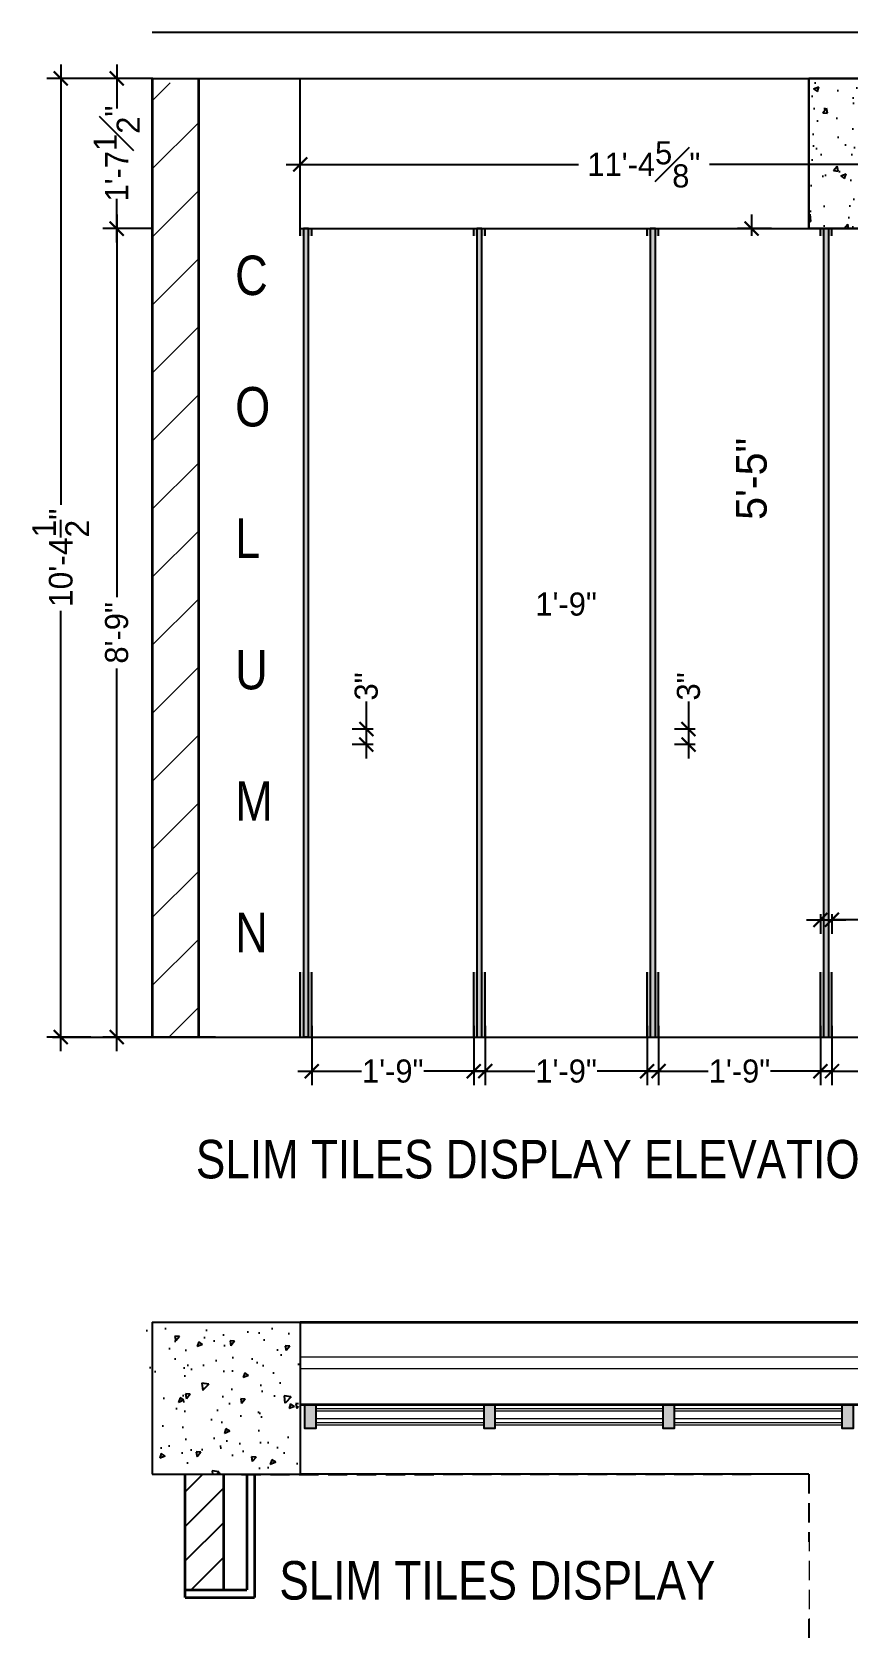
# Model space of a CAD drawing. Header units: inches. Extents: x -137722 to 81594, y -22256 to -1207.
# Drawn here: x -61952.1 to -61846.1, y -2160.4 to -1950.7 of the extents above; entities that cross this region are included whole.
import ezdxf

# ---------------------------------------------------------------- set-up
doc = ezdxf.new("R2010")
doc.units = ezdxf.units.IN
doc.header["$LTSCALE"] = 0.05
doc.header["$MEASUREMENT"] = 0
doc.header["$PDMODE"] = 3
doc.header["$PDSIZE"] = -4
doc.linetypes.add('A2-XREF-115_FURN$0$HIDDEN', pattern=[0.375, 0.25, -0.125])
doc.linetypes.add('DASHED2', pattern=[0.375, 0.25, -0.125])
doc.layers.get('Defpoints').update_dxf_attribs({"linetype": 'DASHED2'})
for name, color, linetype in [('00 floor', 7, 'Continuous'), ('beam', 7, 'Continuous'), ('Civil Dimension - Text', 7, 'Continuous'), ('Flooring Hatch', 251, 'Continuous'), ('text', 176, 'Continuous'), ('Vector Graphics', 7, 'Continuous')]:
    doc.layers.add(name, color=color, linetype=linetype)
doc.layers.add('FURNITURE', color=36, linetype='Continuous', lineweight=18)
doc.layers.add('WALL', color=7, linetype='Continuous', lineweight=35)
doc.styles.add('4MMOF3-8', font='ARIALN.TTF', dxfattribs={"height": 5.12})
doc.styles.add('9-128OF1-4', font='stylu.ttf')
doc.dimstyles.new('DIM 1-4', dxfattribs={"dimtxt": 3.0792, "dimasz": 1.82, "dimexe": 1.82, "dimexo": 0, "dimgap": 0.09, "dimtad": 0, "dimzin": 0, "dimdsep": 46, "dimlunit": 4, "dimtxsty": '9-128OF1-4', "dimblk": 'ARCHTICK', "dimcen": 1.8125, "dimdle": 1.82, "dimclrd": 8, "dimclre": 8, "dimadec": 0, "dimazin": 0, "dimtfac": 1, "dimtofl": 0, "dimtmove": 0, "dimatfit": 3, "dimldrblk": 'OPEN90', "dimfxl": 1, "dimtolj": 1, "dimtzin": 0, "dimlwd": -1, "dimarcsym": 0})

# ---------------------------------------------------------------- blocks, each defined once
blk = doc.blocks.new('_ArchTick')
at = {"color": 0, "const_width": 0.15}
blk.add_lwpolyline([(-0.5, -0.5), (0.5, 0.5)], dxfattribs=at)
blk = doc.blocks.new('*D434')
at = {"layer": 'Civil Dimension - Text', "color": 8, "lineweight": -2, "ltscale": 50, "transparency": 16777216}
for p, q in [((-61893.18, -2022.22), (-61893.18, -2026.79)), ((-61872.15, -2022.22), (-61872.15, -2026.79))]:
    blk.add_line(p, q, dxfattribs=at)
at = {"layer": 'Civil Dimension - Text', "color": 8, "ltscale": 50, "transparency": 16777216}
for p, q in [((-61895, -2024.97), (-61886.72, -2024.97)), ((-61870.33, -2024.97), (-61878.62, -2024.97))]:
    blk.add_line(p, q, dxfattribs=at)
at = {"layer": 'Defpoints', "color": 0, "ltscale": 50, "transparency": 16777216}
for p in [(-61893.18, -2022.22), (-61872.15, -2022.22), (-61893.18, -2024.97)]:
    blk.add_point(p, dxfattribs=at)
at = {"layer": 'Civil Dimension - Text', "color": 8, "ltscale": 50, "transparency": 16777216, "xscale": 1.82, "yscale": 1.82, "zscale": 1.82, "rotation": 180}
blk.add_blockref('_ArchTick', (-61893.18, -2024.97), dxfattribs=at)
at = {"layer": 'Civil Dimension - Text', "color": 8, "ltscale": 50, "transparency": 16777216, "xscale": 1.82, "yscale": 1.82, "zscale": 1.82}
blk.add_blockref('_ArchTick', (-61872.15, -2024.97), dxfattribs=at)
at = {"layer": 'Civil Dimension - Text', "color": 0, "ltscale": 50, "transparency": 16777216, "insert": (-61882.67, -2024.97), "char_height": 3, "attachment_point": 5, "style": '9-128OF1-4'}
blk.add_mtext('\\A1;1\'-9"', dxfattribs=at)
blk = doc.blocks.new('_Open90')
at = {"color": 0, "linetype": 'ByBlock', "lineweight": -2}
for p, q in [((0, 0), (-1, 0)), ((-0.5, 0.5), (0, 0)), ((0, 0), (-0.5, -0.5))]:
    blk.add_line(p, q, dxfattribs=at)
blk = doc.blocks.new('*D435')
at = {"layer": 'Civil Dimension - Text', "color": 8, "ltscale": 50, "transparency": 16777216}
for p, q in [((-61858.58, -1974.37), (-61858.58, -2002.69)), ((-61858.58, -2043.01), (-61858.58, -2014.69))]:
    blk.add_line(p, q, dxfattribs=at)
at = {"layer": 'Civil Dimension - Text', "color": 8, "lineweight": -2, "ltscale": 50, "transparency": 16777216}
for p, q in [((-61855.98, -1976.19), (-61860.4, -1976.19)), ((-61855.82, -2041.19), (-61860.4, -2041.19))]:
    blk.add_line(p, q, dxfattribs=at)
at = {"layer": 'Defpoints', "color": 0, "ltscale": 50, "transparency": 16777216}
for p in [(-61858.58, -1976.19), (-61855.98, -1976.19), (-61855.82, -2041.19)]:
    blk.add_point(p, dxfattribs=at)
at = {"layer": 'Civil Dimension - Text', "color": 8, "ltscale": 50, "transparency": 16777216, "xscale": 1.82, "yscale": 1.82, "zscale": 1.82}
for p, rotation in [((-61858.58, -1976.19), 90), ((-61858.58, -2041.19), 270)]:
    blk.add_blockref('_ArchTick', p, dxfattribs=dict(at, rotation=rotation))
at = {"layer": 'Civil Dimension - Text', "color": 0, "ltscale": 50, "transparency": 16777216, "insert": (-61858.58, -2008.69), "char_height": 4, "attachment_point": 5, "rotation": 90, "style": '9-128OF1-4'}
blk.add_mtext('\\A1;5\'-5"', dxfattribs=at)
blk = doc.blocks.new('adwawd')
at = {"layer": 'Flooring Hatch', "ltscale": 50, "true_color": 0xcd6928, "transparency": 33554687}
h = blk.add_hatch(color=32, dxfattribs=at)
h.dxf.hatch_style = 1
h.paths.add_polyline_path([(-77941.34, -7094.04), (-77946.01, -7099.05), (-77941.34, -7095.73), (-77936.68, -7099.05)])
at = {"layer": 'Civil Dimension - Text', "color": 2, "ltscale": 50}
for p, q in [((-77941.34, -7094.04), (-77946.01, -7099.05)), ((-77946.01, -7099.05), (-77941.34, -7095.73)), ((-77941.34, -7094.04), (-77936.68, -7099.05)), ((-77936.68, -7099.05), (-77941.34, -7095.73))]:
    blk.add_line(p, q, dxfattribs=at)
blk = doc.blocks.new('*D437')
at = {"layer": 'Civil Dimension - Text', "color": 8, "lineweight": -2, "ltscale": 50, "transparency": 16777216}
for p, q in [((-61893.18, -2079.72), (-61893.18, -2087.44)), ((-61872.15, -2079.72), (-61872.15, -2087.44))]:
    blk.add_line(p, q, dxfattribs=at)
at = {"layer": 'Civil Dimension - Text', "color": 8, "ltscale": 50, "transparency": 16777216}
for p, q in [((-61895, -2085.62), (-61886.72, -2085.62)), ((-61870.33, -2085.62), (-61878.62, -2085.62))]:
    blk.add_line(p, q, dxfattribs=at)
at = {"layer": 'Defpoints', "color": 0, "ltscale": 50, "transparency": 16777216}
for p in [(-61893.18, -2079.72), (-61872.15, -2079.72), (-61893.18, -2085.62)]:
    blk.add_point(p, dxfattribs=at)
at = {"layer": 'Civil Dimension - Text', "color": 8, "ltscale": 50, "transparency": 16777216, "xscale": 1.82, "yscale": 1.82, "zscale": 1.82, "rotation": 180}
blk.add_blockref('_ArchTick', (-61893.18, -2085.62), dxfattribs=at)
at = {"layer": 'Civil Dimension - Text', "color": 8, "ltscale": 50, "transparency": 16777216, "xscale": 1.82, "yscale": 1.82, "zscale": 1.82}
blk.add_blockref('_ArchTick', (-61872.15, -2085.62), dxfattribs=at)
at = {"layer": 'Civil Dimension - Text', "color": 0, "ltscale": 50, "transparency": 16777216, "insert": (-61882.67, -2085.62), "char_height": 3, "attachment_point": 5, "style": '9-128OF1-4'}
blk.add_mtext('\\A1;1\'-9"', dxfattribs=at)
blk = doc.blocks.new('*D438')
at = {"layer": 'Civil Dimension - Text', "color": 8, "lineweight": -2, "ltscale": 50, "transparency": 16777216}
for p, q in [((-61915.72, -2079.72), (-61915.72, -2087.44)), ((-61894.68, -2079.72), (-61894.68, -2087.44))]:
    blk.add_line(p, q, dxfattribs=at)
at = {"layer": 'Civil Dimension - Text', "color": 8, "ltscale": 50, "transparency": 16777216}
for p, q in [((-61917.54, -2085.62), (-61909.25, -2085.62)), ((-61892.86, -2085.62), (-61901.15, -2085.62))]:
    blk.add_line(p, q, dxfattribs=at)
at = {"layer": 'Defpoints', "color": 0, "ltscale": 50, "transparency": 16777216}
for p in [(-61915.72, -2079.72), (-61894.68, -2079.72), (-61915.72, -2085.62)]:
    blk.add_point(p, dxfattribs=at)
at = {"layer": 'Civil Dimension - Text', "color": 8, "ltscale": 50, "transparency": 16777216, "xscale": 1.82, "yscale": 1.82, "zscale": 1.82, "rotation": 180}
blk.add_blockref('_ArchTick', (-61915.72, -2085.62), dxfattribs=at)
at = {"layer": 'Civil Dimension - Text', "color": 8, "ltscale": 50, "transparency": 16777216, "xscale": 1.82, "yscale": 1.82, "zscale": 1.82}
blk.add_blockref('_ArchTick', (-61894.68, -2085.62), dxfattribs=at)
at = {"layer": 'Civil Dimension - Text', "color": 0, "ltscale": 50, "transparency": 16777216, "insert": (-61905.2, -2085.62), "char_height": 3, "attachment_point": 5, "style": '9-128OF1-4'}
blk.add_mtext('\\A1;1\'-9"', dxfattribs=at)
blk = doc.blocks.new('*D439')
at = {"layer": 'Civil Dimension - Text', "color": 8, "lineweight": -2, "ltscale": 50, "transparency": 16777216}
for p, q in [((-61870.65, -2079.72), (-61870.65, -2087.44)), ((-61849.62, -2079.72), (-61849.62, -2087.44))]:
    blk.add_line(p, q, dxfattribs=at)
at = {"layer": 'Civil Dimension - Text', "color": 8, "ltscale": 50, "transparency": 16777216}
for p, q in [((-61872.47, -2085.62), (-61864.19, -2085.62)), ((-61847.8, -2085.62), (-61856.09, -2085.62))]:
    blk.add_line(p, q, dxfattribs=at)
at = {"layer": 'Defpoints', "color": 0, "ltscale": 50, "transparency": 16777216}
for p in [(-61870.65, -2079.72), (-61849.62, -2079.72), (-61870.65, -2085.62)]:
    blk.add_point(p, dxfattribs=at)
at = {"layer": 'Civil Dimension - Text', "color": 8, "ltscale": 50, "transparency": 16777216, "xscale": 1.82, "yscale": 1.82, "zscale": 1.82, "rotation": 180}
blk.add_blockref('_ArchTick', (-61870.65, -2085.62), dxfattribs=at)
at = {"layer": 'Civil Dimension - Text', "color": 8, "ltscale": 50, "transparency": 16777216, "xscale": 1.82, "yscale": 1.82, "zscale": 1.82}
blk.add_blockref('_ArchTick', (-61849.62, -2085.62), dxfattribs=at)
at = {"layer": 'Civil Dimension - Text', "color": 0, "ltscale": 50, "transparency": 16777216, "insert": (-61860.14, -2085.62), "char_height": 3, "attachment_point": 5, "style": '9-128OF1-4'}
blk.add_mtext('\\A1;1\'-9"', dxfattribs=at)
blk = doc.blocks.new('*D440')
at = {"layer": 'Civil Dimension - Text', "color": 8, "lineweight": -2, "ltscale": 50, "transparency": 16777216}
for p, q in [((-61848.12, -2079.72), (-61848.12, -2087.44)), ((-61827.09, -2079.72), (-61827.09, -2087.44))]:
    blk.add_line(p, q, dxfattribs=at)
at = {"layer": 'Civil Dimension - Text', "color": 8, "ltscale": 50, "transparency": 16777216}
for p, q in [((-61849.94, -2085.62), (-61841.65, -2085.62)), ((-61825.27, -2085.62), (-61833.56, -2085.62))]:
    blk.add_line(p, q, dxfattribs=at)
at = {"layer": 'Defpoints', "color": 0, "ltscale": 50, "transparency": 16777216}
for p in [(-61848.12, -2079.72), (-61827.09, -2079.72), (-61848.12, -2085.62)]:
    blk.add_point(p, dxfattribs=at)
at = {"layer": 'Civil Dimension - Text', "color": 8, "ltscale": 50, "transparency": 16777216, "xscale": 1.82, "yscale": 1.82, "zscale": 1.82, "rotation": 180}
blk.add_blockref('_ArchTick', (-61848.12, -2085.62), dxfattribs=at)
at = {"layer": 'Civil Dimension - Text', "color": 8, "ltscale": 50, "transparency": 16777216, "xscale": 1.82, "yscale": 1.82, "zscale": 1.82}
blk.add_blockref('_ArchTick', (-61827.09, -2085.62), dxfattribs=at)
at = {"layer": 'Civil Dimension - Text', "color": 0, "ltscale": 50, "transparency": 16777216, "insert": (-61837.61, -2085.62), "char_height": 3, "attachment_point": 5, "style": '9-128OF1-4'}
blk.add_mtext('\\A1;1\'-9"', dxfattribs=at)
blk = doc.blocks.new('*D497')
at = {"layer": 'Civil Dimension - Text', "color": 8, "lineweight": -2, "ltscale": 50, "transparency": 16777216}
for p, q in [((-61917.22, -1976.17), (-61917.22, -1966.02)), ((-61780.53, -1975.82), (-61780.53, -1966.02))]:
    blk.add_line(p, q, dxfattribs=at)
at = {"layer": 'Civil Dimension - Text', "color": 8, "ltscale": 50, "transparency": 16777216}
for p, q in [((-61919.04, -1967.84), (-61881.08, -1967.84)), ((-61778.71, -1967.84), (-61864.05, -1967.84))]:
    blk.add_line(p, q, dxfattribs=at)
at = {"layer": 'Defpoints', "color": 0, "ltscale": 50, "transparency": 16777216}
for p in [(-61780.53, -1967.84), (-61917.22, -1976.17), (-61780.53, -1975.82)]:
    blk.add_point(p, dxfattribs=at)
at = {"layer": 'Civil Dimension - Text', "color": 8, "ltscale": 50, "transparency": 16777216, "xscale": 1.82, "yscale": 1.82, "zscale": 1.82, "rotation": 180}
blk.add_blockref('_ArchTick', (-61917.22, -1967.84), dxfattribs=at)
at = {"layer": 'Civil Dimension - Text', "color": 8, "ltscale": 50, "transparency": 16777216, "xscale": 1.82, "yscale": 1.82, "zscale": 1.82}
blk.add_blockref('_ArchTick', (-61780.53, -1967.84), dxfattribs=at)
at = {"layer": 'Civil Dimension - Text', "color": 0, "ltscale": 50, "transparency": 16777216, "insert": (-61872.57, -1967.84), "char_height": 3, "attachment_point": 5, "style": '9-128OF1-4'}
blk.add_mtext('\\A1;11\'-4{\\H1x;\\S5#8;}"', dxfattribs=at)
blk = doc.blocks.new('*D590')
at = {"layer": 'Civil Dimension - Text', "color": 8, "lineweight": -2, "ltscale": 50, "transparency": 16777216}
for p, q in [((-61849.62, -2065.24), (-61849.62, -2067.78)), ((-61848.12, -2065.24), (-61848.12, -2067.78))]:
    blk.add_line(p, q, dxfattribs=at)
at = {"layer": 'Civil Dimension - Text', "color": 8, "ltscale": 50, "transparency": 16777216}
for p, q in [((-61851.44, -2065.96), (-61846.3, -2065.96)), ((-61840.07, -2065.96), (-61848.12, -2065.96))]:
    blk.add_line(p, q, dxfattribs=at)
at = {"layer": 'Defpoints', "color": 0, "ltscale": 50, "transparency": 16777216}
for p in [(-61849.62, -2065.24), (-61848.12, -2065.24), (-61848.12, -2065.96)]:
    blk.add_point(p, dxfattribs=at)
at = {"layer": 'Civil Dimension - Text', "color": 8, "ltscale": 50, "transparency": 16777216, "xscale": 1.82, "yscale": 1.82, "zscale": 1.82, "rotation": 180}
blk.add_blockref('_ArchTick', (-61849.62, -2065.96), dxfattribs=at)
at = {"layer": 'Civil Dimension - Text', "color": 8, "ltscale": 50, "transparency": 16777216, "xscale": 1.82, "yscale": 1.82, "zscale": 1.82}
blk.add_blockref('_ArchTick', (-61848.12, -2065.96), dxfattribs=at)
at = {"layer": 'Civil Dimension - Text', "color": 0, "ltscale": 50, "transparency": 16777216, "insert": (-61836.83, -2065.96), "char_height": 3, "attachment_point": 5, "style": '9-128OF1-4'}
blk.add_mtext('\\A1;1{\\H1x;\\S1#2;}"', dxfattribs=at)
blk = doc.blocks.new('*D597')
at = {"layer": 'Civil Dimension - Text', "color": 8, "ltscale": 50, "transparency": 16777216}
for p, q in [((-61908.64, -2037.6), (-61908.64, -2041.19)), ((-61908.64, -2039.37), (-61908.64, -2045.01))]:
    blk.add_line(p, q, dxfattribs=at)
at = {"layer": 'Civil Dimension - Text', "color": 8, "lineweight": -2, "ltscale": 50, "transparency": 16777216}
for p, q in [((-61907.77, -2041.19), (-61910.46, -2041.19)), ((-61907.77, -2043.19), (-61910.46, -2043.19))]:
    blk.add_line(p, q, dxfattribs=at)
at = {"layer": 'Defpoints', "color": 0, "ltscale": 50, "transparency": 16777216}
for p in [(-61907.77, -2041.19), (-61908.64, -2043.19), (-61907.77, -2043.19)]:
    blk.add_point(p, dxfattribs=at)
at = {"layer": 'Civil Dimension - Text', "color": 8, "ltscale": 50, "transparency": 16777216, "xscale": 1.82, "yscale": 1.82, "zscale": 1.82}
for p, rotation in [((-61908.64, -2041.19), 90), ((-61908.64, -2043.19), 270)]:
    blk.add_blockref('_ArchTick', p, dxfattribs=dict(at, rotation=rotation))
at = {"layer": 'Civil Dimension - Text', "color": 0, "ltscale": 50, "transparency": 16777216, "insert": (-61908.64, -2035.65), "char_height": 3, "attachment_point": 5, "rotation": 90, "style": '9-128OF1-4'}
blk.add_mtext('\\A1;3"', dxfattribs=at)
blk = doc.blocks.new('*D598')
at = {"layer": 'Civil Dimension - Text', "color": 8, "ltscale": 50, "transparency": 16777216}
for p, q in [((-61866.76, -2037.6), (-61866.76, -2041.19)), ((-61866.76, -2039.37), (-61866.76, -2045.01))]:
    blk.add_line(p, q, dxfattribs=at)
at = {"layer": 'Civil Dimension - Text', "color": 8, "lineweight": -2, "ltscale": 50, "transparency": 16777216}
for p, q in [((-61865.9, -2041.19), (-61868.58, -2041.19)), ((-61865.9, -2043.19), (-61868.58, -2043.19))]:
    blk.add_line(p, q, dxfattribs=at)
at = {"layer": 'Defpoints', "color": 0, "ltscale": 50, "transparency": 16777216}
for p in [(-61865.9, -2041.19), (-61866.76, -2043.19), (-61865.9, -2043.19)]:
    blk.add_point(p, dxfattribs=at)
at = {"layer": 'Civil Dimension - Text', "color": 8, "ltscale": 50, "transparency": 16777216, "xscale": 1.82, "yscale": 1.82, "zscale": 1.82}
for p, rotation in [((-61866.76, -2041.19), 90), ((-61866.76, -2043.19), 270)]:
    blk.add_blockref('_ArchTick', p, dxfattribs=dict(at, rotation=rotation))
at = {"layer": 'Civil Dimension - Text', "color": 0, "ltscale": 50, "transparency": 16777216, "insert": (-61866.76, -2035.65), "char_height": 3, "attachment_point": 5, "rotation": 90, "style": '9-128OF1-4'}
blk.add_mtext('\\A1;3"', dxfattribs=at)
blk = doc.blocks.new('*D693')
at = {"layer": 'Civil Dimension - Text', "color": 8, "ltscale": 50, "transparency": 16777216}
for p, q in [((-61941.08, -1954.87), (-61941.08, -1960.57)), ((-61941.08, -1978.01), (-61941.08, -1972.31))]:
    blk.add_line(p, q, dxfattribs=at)
at = {"layer": 'Civil Dimension - Text', "color": 8, "lineweight": -2, "ltscale": 50, "transparency": 16777216}
for p, q in [((-61936.38, -1956.69), (-61942.9, -1956.69)), ((-61936.38, -1976.19), (-61942.9, -1976.19))]:
    blk.add_line(p, q, dxfattribs=at)
at = {"layer": 'Defpoints', "color": 0, "ltscale": 50, "transparency": 16777216}
for p in [(-61936.38, -1956.69), (-61941.08, -1976.19), (-61936.38, -1976.19)]:
    blk.add_point(p, dxfattribs=at)
at = {"layer": 'Civil Dimension - Text', "color": 8, "ltscale": 50, "transparency": 16777216, "xscale": 1.82, "yscale": 1.82, "zscale": 1.82}
for p, rotation in [((-61941.08, -1956.69), 90), ((-61941.08, -1976.19), 270)]:
    blk.add_blockref('_ArchTick', p, dxfattribs=dict(at, rotation=rotation))
at = {"layer": 'Civil Dimension - Text', "color": 0, "ltscale": 50, "transparency": 16777216, "insert": (-61941.08, -1966.44), "char_height": 3, "attachment_point": 5, "rotation": 90, "style": '9-128OF1-4'}
blk.add_mtext('\\A1;1\'-7{\\H1x;\\S1#2;}"', dxfattribs=at)
blk = doc.blocks.new('*D694')
at = {"layer": 'Civil Dimension - Text', "color": 8, "ltscale": 50, "transparency": 16777216}
for p, q in [((-61941.08, -1974.37), (-61941.08, -2024.07)), ((-61941.08, -2083.01), (-61941.08, -2033.31))]:
    blk.add_line(p, q, dxfattribs=at)
at = {"layer": 'Civil Dimension - Text', "color": 8, "lineweight": -2, "ltscale": 50, "transparency": 16777216}
for p, q in [((-61936.38, -1976.19), (-61942.9, -1976.19)), ((-61928.25, -2081.19), (-61942.9, -2081.19))]:
    blk.add_line(p, q, dxfattribs=at)
at = {"layer": 'Defpoints', "color": 0, "ltscale": 50, "transparency": 16777216}
for p in [(-61936.38, -1976.19), (-61941.08, -2081.19), (-61928.25, -2081.19)]:
    blk.add_point(p, dxfattribs=at)
at = {"layer": 'Civil Dimension - Text', "color": 8, "ltscale": 50, "transparency": 16777216, "xscale": 1.82, "yscale": 1.82, "zscale": 1.82}
for p, rotation in [((-61941.08, -1976.19), 90), ((-61941.08, -2081.19), 270)]:
    blk.add_blockref('_ArchTick', p, dxfattribs=dict(at, rotation=rotation))
at = {"layer": 'Civil Dimension - Text', "color": 0, "ltscale": 50, "transparency": 16777216, "insert": (-61941.08, -2028.69), "char_height": 3, "attachment_point": 5, "rotation": 90, "style": '9-128OF1-4'}
blk.add_mtext('\\A1;8\'-9"', dxfattribs=at)
blk = doc.blocks.new('*D729')
at = {"layer": 'Civil Dimension - Text', "color": 8, "ltscale": 50, "transparency": 16777216}
for p, q in [((-61948.36, -1954.87), (-61948.36, -2012.05)), ((-61948.36, -2083.01), (-61948.36, -2025.82))]:
    blk.add_line(p, q, dxfattribs=at)
at = {"layer": 'Civil Dimension - Text', "color": 8, "lineweight": -2, "ltscale": 50, "transparency": 16777216}
for p, q in [((-61942.5, -1956.69), (-61950.18, -1956.69)), ((-61944.43, -2081.19), (-61950.18, -2081.19))]:
    blk.add_line(p, q, dxfattribs=at)
at = {"layer": 'Defpoints', "color": 0, "ltscale": 50, "transparency": 16777216}
for p in [(-61942.5, -1956.69), (-61948.36, -2081.19), (-61944.43, -2081.19)]:
    blk.add_point(p, dxfattribs=at)
at = {"layer": 'Civil Dimension - Text', "color": 8, "ltscale": 50, "transparency": 16777216, "xscale": 1.82, "yscale": 1.82, "zscale": 1.82}
for p, rotation in [((-61948.36, -1956.69), 90), ((-61948.36, -2081.19), 270)]:
    blk.add_blockref('_ArchTick', p, dxfattribs=dict(at, rotation=rotation))
at = {"layer": 'Civil Dimension - Text', "color": 0, "ltscale": 50, "transparency": 16777216, "insert": (-61948.36, -2018.94), "char_height": 3.0792, "attachment_point": 5, "rotation": 90, "style": '9-128OF1-4'}
blk.add_mtext('\\A1;10\'-4{\\H1x;\\S1/2;}"', dxfattribs=at)

msp = doc.modelspace()

# ---------------------------------------------------------------- hatches: boundary and pattern name
at = {"ltscale": 50, "true_color": 0xb3691e}
h = msp.add_hatch(color=32, dxfattribs=at)
h.dxf.hatch_style = 1
h.paths.add_polyline_path([(-61915.7162, -1976.1893), (-61917.2162, -1976.1893), (-61917.2162, -2081.1893), (-61915.7162, -2081.1893)])
h = msp.add_hatch(color=32, dxfattribs=at)
h.dxf.hatch_style = 1
h.paths.add_polyline_path([(-61893.185, -1976.1893), (-61894.685, -1976.1893), (-61894.685, -2081.1893), (-61893.185, -2081.1893)])
h = msp.add_hatch(color=32, dxfattribs=at)
h.dxf.hatch_style = 1
h.paths.add_polyline_path([(-61870.6538, -1976.1893), (-61872.1538, -1976.1893), (-61872.1538, -2081.1893), (-61870.6538, -2081.1893)])
h = msp.add_hatch(color=32, dxfattribs=at)
h.dxf.hatch_style = 1
h.paths.add_polyline_path([(-61848.1226, -1976.1893), (-61849.6226, -1976.1893), (-61849.6226, -2081.1893), (-61848.1226, -2081.1893)])
h = msp.add_hatch(color=32, dxfattribs=at)
h.dxf.hatch_style = 1
h.paths.add_polyline_path([(-61916.6662, -2131.9734), (-61915.1662, -2131.9734), (-61915.1662, -2128.9734), (-61916.6662, -2128.9734)])
h = msp.add_hatch(color=32, dxfattribs=at)
h.dxf.hatch_style = 1
h.paths.add_polyline_path([(-61893.385, -2131.9734), (-61891.885, -2131.9734), (-61891.885, -2128.9734), (-61893.385, -2128.9734)])
h = msp.add_hatch(color=32, dxfattribs=at)
h.dxf.hatch_style = 1
h.paths.add_polyline_path([(-61870.1038, -2131.9734), (-61868.6038, -2131.9734), (-61868.6038, -2128.9734), (-61870.1038, -2128.9734)])
h = msp.add_hatch(color=32, dxfattribs=at)
h.dxf.hatch_style = 1
h.paths.add_polyline_path([(-61846.8226, -2131.9734), (-61845.3226, -2131.9734), (-61845.3226, -2128.9734), (-61846.8226, -2128.9734)])
at = {"layer": '00 floor'}
h = msp.add_hatch(dxfattribs=at)
h.set_pattern_fill('ANSI31', color=256, angle=180)
h.set_pattern_definition([(225, (72832.67, 93398.8226), (2.24506403, -2.24506403), [])])
h.paths.add_polyline_path([(-61932.1662, -2152.9734), (-61927.1662, -2152.9734), (-61927.1662, -2137.9734), (-61932.1662, -2137.9734)])
at = {"layer": 'Civil Dimension - Text', "ltscale": 50, "true_color": 0x939598}
h = msp.add_hatch(dxfattribs=at)
h.set_pattern_fill('AR-CONC', color=252, angle=180)
h.set_pattern_definition([(230, (-127490.4993, -5642.592), (-7.1726018, 0.62752135), [0.75, -8.25]), (175, (-127490.499, -5642.592), (1.3875133, -7.5219213), [0.6, -6.6]), (280.451444, (-127491.097, -5642.54), (-5.7850885, -6.8943999), [0.6374019, -7.0114211]), (226.1842, (-127490.499, -5644.592), (-10.6724133, 1.6551928), [1.125, -12.375]), (276.635635, (-127491.389, -5644.454), (-9.3466195, -9.741186), [0.9561034, -10.5171376]), (171.184164, (-127490.499, -5644.592), (-9.3466195, -9.741186), [0.9, -9.9]), (201, (-127491.4993, -5644.092), (-5.9690705, 4.0261889), [0.75, -8.25]), (146, (-127491.499, -5644.092), (-2.4331533, -7.25150045), [0.6, -6.6]), (251.451445, (-127491.997, -5643.7565), (-8.4022238, -3.2253115), [0.6374019, -7.0114211]), (217.5, (-127490.4993, -5642.592), (-0.12159855, -3.32893854), [0, -6.52, 0, -6.7, 0, -6.625]), (187.5, (-127490.4993, -5642.592), (-2.63069537, -3.94411712), [0, -3.82, 0, -6.37, 0, -2.525]), (147.5, (-127488.2693, -5642.592), (-5.33822436, 0.22554872), [0, -2.5, 0, -7.8, 0, -10.35]), (137.5, (-127487.2693, -5642.592), (-5.8318617, -1.00104982), [0, -3.25, 0, -5.18, 0, -7.35])])
h.paths.add_polyline_path([(-61937.2162, -2137.9734), (-61917.4662, -2137.9734), (-61917.4662, -2118.7234), (-61937.2162, -2118.7234)])
at = {"layer": 'FURNITURE', "ltscale": 50}
h = msp.add_hatch(dxfattribs=at)
h.set_pattern_fill('ANSI31', color=256, scale=50)
h.set_pattern_definition([(45, (2284.75, 1300.1725), (-4.4194174, 4.4194174), [])])
h.paths.add_polyline_path([(-61936.4662, -1957.2607), (-61930.4662, -1957.2607), (-61930.4662, -2081.1893), (-61936.4662, -2081.1893)])

# ---------------------------------------------------------------- linework, layer by layer
at = {"ltscale": 50}
for p, q in [((-61936.4662, -1950.6893), (-61768.3174, -1950.6893)), ((-61936.4662, -2081.1893), (-61936.4662, -1956.6893)), ((-61936.4662, -1956.6893), (-61768.2123, -1956.6893)), ((-61917.2162, -2081.1893), (-61917.2162, -1956.6893)), ((-61917.2162, -2081.1893), (-61917.2162, -1976.1893)), ((-61917.2162, -1976.1893), (-61780.529, -1976.1893)), ((-61915.7162, -2081.1893), (-61915.7162, -1976.1893)), ((-61894.685, -2081.1893), (-61894.685, -1976.1893)), ((-61893.185, -2081.1893), (-61893.185, -1976.1893)), ((-61872.1538, -2081.1893), (-61872.1538, -1976.1893)), ((-61870.6538, -2081.1893), (-61870.6538, -1976.1893)), ((-61849.6226, -2081.1893), (-61849.6226, -1976.1893)), ((-61848.1226, -2081.1893), (-61848.1226, -1976.1893)), ((-61872.1538, -2016.1893), (-61893.185, -2016.1893)), ((-61827.0914, -2016.1893), (-61848.1226, -2016.1893)), ((-61894.685, -2041.1893), (-61915.7162, -2041.1893)), ((-61849.6226, -2041.1893), (-61870.6538, -2041.1893))]:
    msp.add_line(p, q, dxfattribs=at)
at = {"linetype": 'A2-XREF-115_FURN$0$HIDDEN', "ltscale": 100}
for p, q in [((-61872.1538, -2014.1893), (-61893.185, -2014.1893)), ((-61827.0914, -2014.1893), (-61848.1226, -2014.1893)), ((-61894.685, -2043.1893), (-61915.7162, -2043.1893)), ((-61849.6226, -2043.1893), (-61870.6538, -2043.1893))]:
    msp.add_line(p, q, dxfattribs=at)
at = {"color": 5, "lineweight": 13}
msp.add_lwpolyline([(-61769.3884, -2124.2811), (-61917.2162, -2124.2811), (-61917.2162, -2122.7193), (-61769.3884, -2122.7193)], close=True, dxfattribs=at)
at = {"ltscale": 50}
for points in [[(-61916.6662, -2128.9734), (-61916.6662, -2131.9734), (-61915.1662, -2131.9734), (-61915.1662, -2128.9734)], [(-61893.385, -2128.9734), (-61893.385, -2131.9734), (-61891.885, -2131.9734), (-61891.885, -2128.9734)], [(-61870.1038, -2128.9734), (-61870.1038, -2131.9734), (-61868.6038, -2131.9734), (-61868.6038, -2128.9734)], [(-61846.8226, -2128.9734), (-61846.8226, -2131.9734), (-61845.3226, -2131.9734), (-61845.3226, -2128.9734)]]:
    msp.add_lwpolyline(points, close=True, dxfattribs=at)
at = {"layer": 'beam', "color": 251, "linetype": 'A2-XREF-115_FURN$0$HIDDEN', "ltscale": 200, "true_color": 0x636466}
for q in [(-61925.5824, -2138.0557), (-61851.1087, -2160.3696)]:
    msp.add_line((-61851.1087, -2137.9734), q, dxfattribs=at)
at = {"layer": 'beam', "color": 9, "ltscale": 15, "true_color": 0xc7c8ca}
msp.add_line((-61851.1087, -2137.9734), (-61917.2688, -2137.9734), dxfattribs=at)
at = {"layer": 'Civil Dimension - Text', "ltscale": 50}
msp.add_line((-61949.4329, -2081.1893), (-61775.4234, -2081.1893), dxfattribs=at)
at = {"layer": 'FURNITURE', "ltscale": 50}
for p, q in [((-61893.385, -2129.4734), (-61915.1662, -2129.4734)), ((-61893.385, -2129.7834), (-61915.1662, -2129.7834)), ((-61870.1038, -2129.4734), (-61891.885, -2129.4734)), ((-61870.1038, -2129.7834), (-61891.885, -2129.7834)), ((-61846.8226, -2129.4734), (-61868.6038, -2129.4734)), ((-61846.8226, -2129.7834), (-61868.6038, -2129.7834)), ((-61893.385, -2130.7834), (-61915.1662, -2130.7834)), ((-61893.385, -2131.2834), (-61915.1662, -2131.2834)), ((-61893.385, -2131.5934), (-61915.1662, -2131.5934)), ((-61870.1038, -2130.7834), (-61891.885, -2130.7834)), ((-61870.1038, -2131.2834), (-61891.885, -2131.2834)), ((-61870.1038, -2131.5934), (-61891.885, -2131.5934)), ((-61846.8226, -2130.7834), (-61868.6038, -2130.7834)), ((-61846.8226, -2131.2834), (-61868.6038, -2131.2834)), ((-61846.8226, -2131.5934), (-61868.6038, -2131.5934))]:
    msp.add_line(p, q, dxfattribs=at)
at = {"layer": 'Vector Graphics', "color": 1, "linetype": 'Continuous', "ltscale": 3}
for p, q in [((-61936.4662, -2118.2234), (-61936.4662, -2137.9734)), ((-61936.4662, -2118.2234), (-61917.2162, -2118.2234)), ((-61917.2162, -2118.2234), (-61917.2162, -2137.9734)), ((-61936.4662, -2137.9734), (-61917.2162, -2137.9734))]:
    msp.add_line(p, q, dxfattribs=at)
at = {"layer": 'WALL'}
for p, q in [((-61936.4662, -1956.6893), (-61936.4662, -2081.1893)), ((-61930.4662, -1956.6893), (-61930.4662, -2081.1893)), ((-61917.2162, -2118.2234), (-61769.3884, -2118.2234)), ((-61769.3884, -2128.9734), (-61917.2162, -2128.9734)), ((-61932.1662, -2152.9734), (-61932.1662, -2137.9734)), ((-61927.1662, -2152.9734), (-61927.1662, -2137.9734)), ((-61924.1662, -2137.9734), (-61924.1662, -2152.9734)), ((-61923.1662, -2137.9734), (-61923.1662, -2153.9734)), ((-61932.1662, -2152.9734), (-61924.1662, -2152.9734)), ((-61932.1662, -2153.9734), (-61932.1662, -2152.9734)), ((-61932.1662, -2153.9734), (-61923.1662, -2153.9734))]:
    msp.add_line(p, q, dxfattribs=at)

# ---------------------------------------------------------------- block references
at = {"layer": 'Civil Dimension - Text', "yscale": 0.3918184986101589, "zscale": 0.3918184986101589, "rotation": 180}
for p, xscale in [((-92428.0829, -4795.7642), 0.3918184986101589), ((-31342.8883, -4795.7642), -0.3918184986101589), ((-31335.4141, -4795.7642), -0.3918184986101589)]:
    msp.add_blockref('adwawd', p, dxfattribs=dict(at, xscale=xscale))
at = {"layer": 'Civil Dimension - Text', "yscale": 0.3918184986101589, "zscale": 0.3918184986101589}
for p, xscale in [((-92451.16, 736.3857), -0.3918184986101589), ((-92443.6858, 736.3857), -0.3918184986101589), ((-31358.4912, 736.3857), 0.3918184986101589), ((-92406.2813, 736.3857), -0.3918184986101589), ((-92398.8071, 736.3857), -0.3918184986101589), ((-31313.6125, 736.3857), 0.3918184986101589)]:
    msp.add_blockref('adwawd', p, dxfattribs=dict(at, xscale=xscale))

# ---------------------------------------------------------------- texts
at = {"layer": 'text', "ltscale": 50, "insert": (-61930.787, -2097.0807), "char_height": 5, "width": 114.605514, "attachment_point": 4, "style": '4MMOF3-8', "bg_fill": 2}
msp.add_mtext('SLIM TILES DISPLAY ELEVATION', dxfattribs=at)

# ---------------------------------------------------------------- dimensions: what is measured, and where the dimension line sits
at = {"layer": 'Civil Dimension - Text', "ltscale": 50}
for base, p1, p2, override, picture, middle in [((-61948.3577, -2081.1898), (-61942.4967, -1956.6898), (-61944.4263, -2081.1898), {"dimtmove": 1, "dimfxl": 0, "dimarcsym": 1}, '*D729', (-61948.3577, -2018.9398)), ((-61941.0784, -1976.1898), (-61936.3811, -1956.6898), (-61936.3811, -1976.1898), {"dimtxt": 3, "dimdec": 3, "dimtdec": 3, "dimtmove": 1, "dimfxl": 0, "dimfrac": 1, "dimarcsym": 1}, '*D693', (-61941.0784, -1966.4398)), ((-61858.5848, -1976.1893), (-61855.8243, -2041.1893), (-61855.9829, -1976.1893), {"dimtxt": 4, "dimdec": 3, "dimtdec": 3, "dimtmove": 1, "dimfxl": 0, "dimfrac": 1, "dimarcsym": 1}, '*D435', (-61858.5848, -2008.6893))]:
    dim = msp.add_linear_dim(base=base, p1=p1, p2=p2, angle=90, dimstyle='DIM 1-4', override=override, dxfattribs=at)
    dim.commit()
    dim.dimension.update_dxf_attribs({"geometry": picture, "text_midpoint": middle})
dim = msp.add_linear_dim(base=(-61780.529, -1967.8424), p1=(-61917.2162, -1976.1679), p2=(-61780.529, -1975.8184), dimstyle='DIM 1-4', override={"dimtxt": 3, "dimdec": 3, "dimtdec": 3, "dimtmove": 1, "dimfxl": 0, "dimfrac": 1, "dimarcsym": 1}, dxfattribs=at)
dim.commit()
dim.dimension.update_dxf_attribs({"geometry": '*D497', "text_midpoint": (-61872.5653, -1967.8424), "dimtype": 160})
for base, p1, p2, picture, middle in [((-61893.185, -2024.9695), (-61872.1538, -2022.2213), (-61893.185, -2022.2213), '*D434', (-61882.6694, -2024.9695)), ((-61915.7162, -2085.6216), (-61894.685, -2079.7218), (-61915.7162, -2079.7218), '*D438', (-61905.2006, -2085.6216)), ((-61893.185, -2085.6216), (-61872.1538, -2079.7218), (-61893.185, -2079.7218), '*D437', (-61882.6694, -2085.6216)), ((-61870.6538, -2085.6216), (-61849.6226, -2079.7218), (-61870.6538, -2079.7218), '*D439', (-61860.1382, -2085.6216)), ((-61848.1226, -2085.6216), (-61827.0914, -2079.7218), (-61848.1226, -2079.7218), '*D440', (-61837.607, -2085.6216))]:
    dim = msp.add_linear_dim(base=base, p1=p1, p2=p2, dimstyle='DIM 1-4', override={"dimtxt": 3, "dimdec": 3, "dimtdec": 3, "dimtmove": 1, "dimfxl": 0, "dimfrac": 1, "dimarcsym": 1}, dxfattribs=at)
    dim.commit()
    dim.dimension.update_dxf_attribs({"geometry": picture, "text_midpoint": middle})

# ---------------------------------------------------------------- next in the draw order: texts
at = {"layer": 'text', "ltscale": 50, "attachment_point": 4, "style": '4MMOF3-8', "bg_fill": 2}
for s, insert, char_height, width in [('C\\P\\PO\\P\\PL\\P\\PU\\P\\PM\\P\\PN', (-61925.6856, -2024.9292), 5.12, 100.677375), ('SLIM TILES DISPLAY', (-61919.9371, -2151.785), 5, 66.281096)]:
    msp.add_mtext(s, dxfattribs=dict(at, insert=insert, char_height=char_height, width=width))

# ---------------------------------------------------------------- next in the draw order: hatches: boundary and pattern name
at = {"ltscale": 50, "true_color": 0xf1eb1f}
h = msp.add_hatch(color=2, dxfattribs=at)
h.dxf.hatch_style = 1
h.paths.add_polyline_path([(-61916.7962, -2081.1679), (-61916.1362, -2081.1679), (-61916.1362, -1976.1679), (-61916.7962, -1976.1679)])
h = msp.add_hatch(color=2, dxfattribs=at)
h.dxf.hatch_style = 1
h.paths.add_polyline_path([(-61894.265, -2081.1898), (-61893.605, -2081.1898), (-61893.605, -1976.1898), (-61894.265, -1976.1898)])
h = msp.add_hatch(color=2, dxfattribs=at)
h.dxf.hatch_style = 1
h.paths.add_polyline_path([(-61871.7338, -2081.1893), (-61871.0738, -2081.1893), (-61871.0738, -1976.1893), (-61871.7338, -1976.1893)])
h = msp.add_hatch(color=2, dxfattribs=at)
h.dxf.hatch_style = 1
h.paths.add_polyline_path([(-61849.2026, -2081.1898), (-61848.5426, -2081.1898), (-61848.5426, -1976.1898), (-61849.2026, -1976.1898)])
at = {"layer": 'Civil Dimension - Text', "ltscale": 50, "true_color": 0x939598}
h = msp.add_hatch(dxfattribs=at)
h.set_pattern_fill('AR-CONC', color=252)
h.set_pattern_definition([(50, (1872.2487, 1300.1725), (7.1726018, -0.62752135), [0.75, -8.25]), (355, (1872.249, 1300.1725), (-1.3875133, 7.5219213), [0.6, -6.6]), (100.451444, (1872.8464, 1300.12), (5.7850885, 6.8943999), [0.6374019, -7.0114211]), (46.1842, (1872.249, 1302.1725), (10.6724133, -1.6551928), [1.125, -12.375]), (96.635635, (1873.138, 1302.035), (9.3466195, 9.741186), [0.9561034, -10.5171376]), (351.184164, (1872.249, 1302.172), (9.3466195, 9.741186), [0.9, -9.9]), (21, (1873.2487, 1301.6725), (5.9690705, -4.0261889), [0.75, -8.25]), (326, (1873.249, 1301.6725), (2.4331533, 7.25150045), [0.6, -6.6]), (71.451445, (1873.746, 1301.337), (8.4022238, 3.2253115), [0.6374019, -7.0114211]), (37.5, (1872.2487, 1300.1725), (0.12159855, 3.32893854), [0, -6.52, 0, -6.7, 0, -6.625]), (7.5, (1872.2487, 1300.1725), (2.63069537, 3.94411712), [0, -3.82, 0, -6.37, 0, -2.525]), (327.5, (1870.0187, 1300.1725), (5.33822436, -0.22554872), [0, -2.5, 0, -7.8, 0, -10.35]), (317.5, (1869.0187, 1300.1725), (5.8318617, 1.00104982), [0, -3.25, 0, -5.18, 0, -7.35])])
h.paths.add_polyline_path([(-61851.1087, -1976.1893), (-61841.1087, -1976.1893), (-61841.1087, -1956.6893), (-61851.1087, -1956.6893)])

# ---------------------------------------------------------------- next in the draw order: linework, layer by layer
at = {"ltscale": 50}
for points in [[(-61916.7962, -2081.1679), (-61916.1362, -2081.1679), (-61916.1362, -1976.1679), (-61916.7962, -1976.1679)], [(-61894.265, -2081.1898), (-61893.605, -2081.1898), (-61893.605, -1976.1898), (-61894.265, -1976.1898)], [(-61871.7338, -2081.1893), (-61871.0738, -2081.1893), (-61871.0738, -1976.1893), (-61871.7338, -1976.1893)], [(-61849.2026, -2081.1898), (-61848.5426, -2081.1898), (-61848.5426, -1976.1898), (-61849.2026, -1976.1898)]]:
    msp.add_lwpolyline(points, close=True, dxfattribs=at)
at = {"layer": 'beam', "lineweight": 30, "ltscale": 50}
msp.add_lwpolyline([(-61841.1087, -1956.6893), (-61851.1087, -1956.6893), (-61851.1087, -1976.1893), (-61841.1087, -1976.1893)], close=True, dxfattribs=at)

# ---------------------------------------------------------------- next in the draw order: dimensions: what is measured, and where the dimension line sits
at = {"layer": 'Civil Dimension - Text', "ltscale": 50}
dim = msp.add_linear_dim(base=(-61941.0784, -2081.1898), p1=(-61936.3811, -1976.1898), p2=(-61928.2481, -2081.1898), angle=90, dimstyle='DIM 1-4', override={"dimtxt": 3, "dimdec": 3, "dimtdec": 3, "dimtmove": 1, "dimfxl": 0, "dimfrac": 1, "dimarcsym": 1}, dxfattribs=at)
dim.commit()
dim.dimension.update_dxf_attribs({"geometry": '*D694', "text_midpoint": (-61941.0784, -2028.6898)})
for base, p1, p2, picture, middle in [((-61908.6387, -2043.1893), (-61907.7724, -2041.1893), (-61907.7724, -2043.1893), '*D597', (-61907.2162, -2035.6477)), ((-61866.7636, -2043.1893), (-61865.8972, -2041.1893), (-61865.8972, -2043.1893), '*D598', (-61865.341, -2035.6477))]:
    dim = msp.add_linear_dim(base=base, p1=p1, p2=p2, angle=90, text='3"', dimstyle='DIM 1-4', override={"dimtxt": 3, "dimdec": 3, "dimtdec": 3, "dimtmove": 1, "dimfxl": 0, "dimfrac": 1, "dimarcsym": 1}, dxfattribs=at)
    dim.commit()
    dim.dimension.update_dxf_attribs({"geometry": picture, "text_midpoint": middle, "dimtype": 160})
dim = msp.add_linear_dim(base=(-61848.1226, -2065.965), p1=(-61849.6226, -2065.2411), p2=(-61848.1226, -2065.2411), dimstyle='DIM 1-4', override={"dimtxt": 3, "dimdec": 3, "dimtdec": 3, "dimtmove": 1, "dimfxl": 0, "dimfrac": 1, "dimarcsym": 1}, dxfattribs=at)
dim.commit()
dim.dimension.update_dxf_attribs({"geometry": '*D590', "text_midpoint": (-61836.8264, -2066.3245), "dimtype": 160})

doc.saveas('drawing.dxf')
